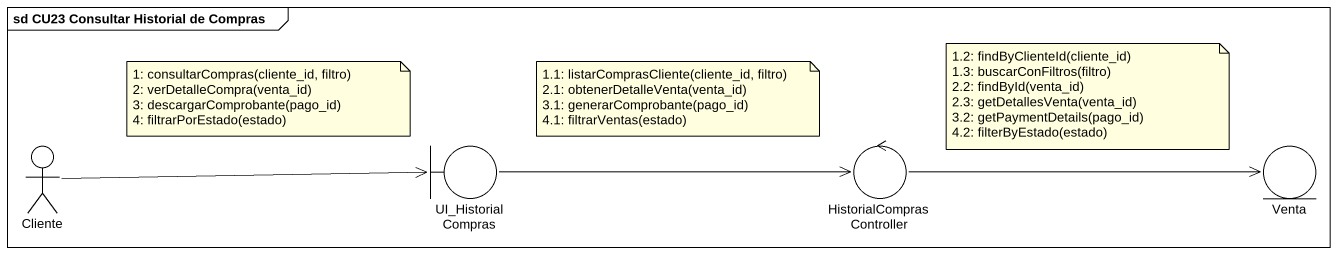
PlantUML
@startuml
mainframe sd CU23 Consultar Historial de Compras
actor Cliente
boundary UI_HistorialCompras
control HistorialComprasController
entity Venta
Cliente -right-> UI_HistorialCompras
UI_HistorialCompras -right-> HistorialComprasController
HistorialComprasController -right-> Venta
note as N1
  1.2: findByClienteId(cliente_id)
  1.3: buscarConFiltros(filtro)
  2.2: findById(venta_id)
  2.3: getDetallesVenta(venta_id)
  3.2: getPaymentDetails(pago_id)
  4.2: filterByEstado(estado)
end note
note as N2
  1: consultarCompras(cliente_id, filtro)
  2: verDetalleCompra(venta_id)
  3: descargarComprobante(pago_id)
  4: filtrarPorEstado(estado)
end note
note as N3
  1.1: listarComprasCliente(cliente_id, filtro)
  2.1: obtenerDetalleVenta(venta_id)
  3.1: generarComprobante(pago_id)
  4.1: filtrarVentas(estado)
end note
@enduml
